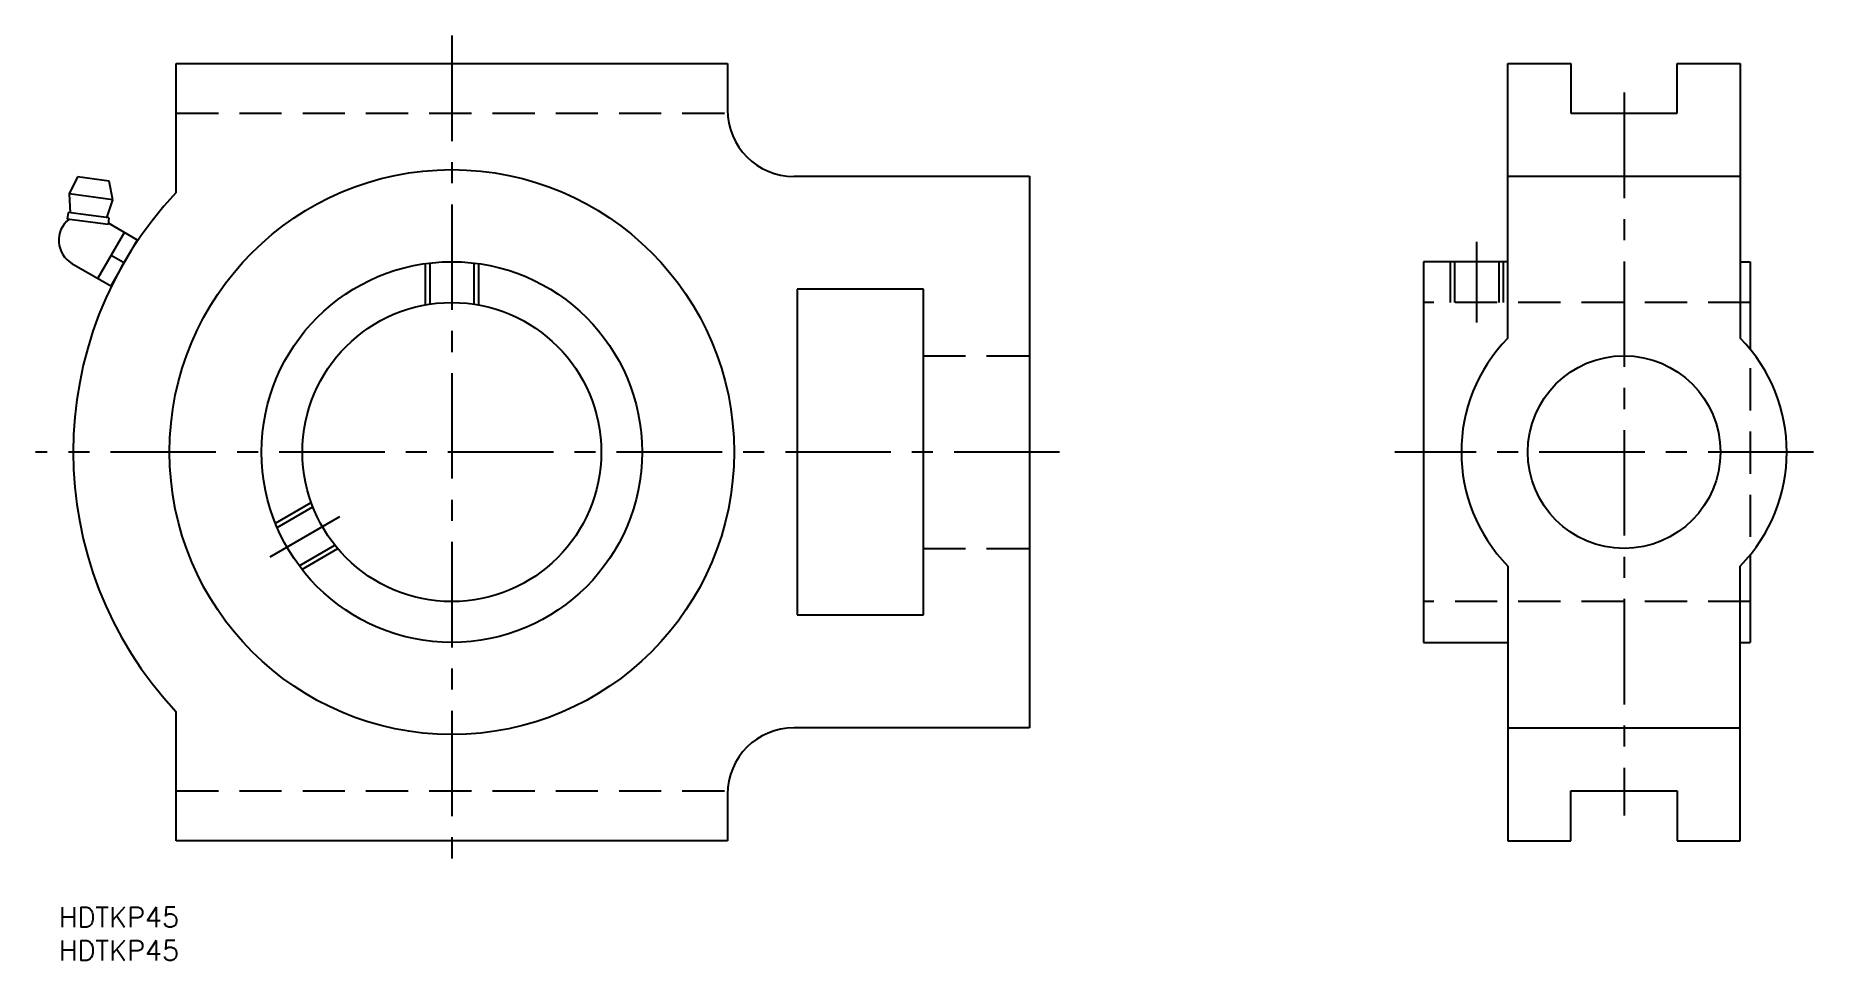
# Model space of a CAD drawing. Extents: x -3 to 264, y -8 to 131.
import ezdxf

# ---------------------------------------------------------------- set-up
doc = ezdxf.new("R2010")
doc.units = 0
doc.header["$LTSCALE"] = 0.5
doc.linetypes.add('CENTER', pattern=[50.8, 31.75, -6.35, 6.35, -6.35])
doc.linetypes.add('DASHED', pattern=[19.05, 12.7, -6.35])
for name, color, linetype in [('MSM_CENTER', 1, 'CENTER'), ('MSM_CONTINUOUS', 7, 'CONTINUOUS'), ('MSM_DASHED', 4, 'DASHED'), ('MSM_PART_NUMBER', 7, 'CONTINUOUS')]:
    doc.layers.add(name, color=color, linetype=linetype)
doc.styles.get("Standard").update_dxf_attribs({"font": 'txt.shx', "height": 1, "bigfont": 'bigfont.shx'})

# ---------------------------------------------------------------- blocks, each defined once
blk = doc.blocks.new('*U2')
at = {"layer": 'MSM_PART_NUMBER'}
blk.add_text('HDTKP45', height=3, dxfattribs=at).set_placement((0, -3))
blk = doc.blocks.new('*U3')
at = {"layer": 'MSM_PART_NUMBER'}
blk.add_text('HDTKP45', height=3, dxfattribs=at).set_placement((0, -8))

msp = doc.modelspace()

# ---------------------------------------------------------------- linework, layer by layer
at = {"layer": 'MSM_CENTER'}
for p, q in [((59.19, 131.18), (59.19, 5.82)), ((235.69, 122.6), (235.69, 13.8)), ((213.49, 100.15), (213.49, 88)), ((150.68, 68.5), (-3.49, 68.5)), ((264.2, 68.5), (201.15, 68.5)), ((42.3, 58.75), (31.78, 52.67))]:
    msp.add_line(p, q, dxfattribs=at)
at = {"layer": 'MSM_CONTINUOUS'}
for p, q in [((17.69, 127), (100.69, 127)), ((17.69, 107.57), (17.69, 127)), ((100.69, 127), (100.69, 120)), ((218.19, 127), (227.69, 127)), ((218.19, 85.65), (218.19, 127)), ((227.69, 127), (227.69, 119.5)), ((243.69, 127), (253.19, 127)), ((243.69, 119.5), (243.69, 127)), ((253.19, 127), (253.19, 85.65)), ((227.69, 119.5), (243.69, 119.5)), ((2.83, 109.9), (1.59, 107.34)), ((7.59, 109.27), (2.83, 109.9)), ((110.7, 110), (146.19, 110)), ((146.19, 110), (146.19, 27)), ((218.19, 110), (253.19, 110)), ((1.59, 107.34), (1.72, 104.5)), ((8.13, 106.48), (1.59, 107.34)), ((8.13, 106.48), (7.59, 109.27)), ((1.42, 104.54), (1.29, 103.55)), ((7.57, 103.73), (1.42, 104.54)), ((7.27, 103.77), (8.13, 106.48)), ((7.44, 102.74), (1.29, 103.55)), ((7.57, 103.73), (7.44, 102.74)), ((7.47, 102.98), (11.83, 100.46)), ((9.9, 101.58), (5.9, 94.65)), ((11.83, 100.46), (7.83, 93.54)), ((2, 96.9), (7.83, 93.54)), ((7.9, 98.11), (9.63, 97.11)), ((205.49, 97.15), (205.49, 39.85)), ((218.19, 97.15), (205.49, 97.15)), ((253.19, 97.15), (254.69, 97.15)), ((254.69, 97.15), (254.69, 83.97)), ((111.19, 93), (111.19, 44)), ((130.19, 93), (111.19, 93)), ((130.19, 44), (130.19, 93)), ((218.19, 51.35), (218.19, 10)), ((253.19, 10), (253.19, 51.35)), ((254.69, 53.03), (254.69, 39.85)), ((111.19, 44), (130.19, 44)), ((205.49, 39.85), (218.19, 39.85)), ((253.19, 39.85), (254.69, 39.85)), ((17.69, 10), (17.69, 29.43)), ((146.19, 27), (110.7, 27)), ((218.19, 27), (253.19, 27)), ((100.69, 17), (100.69, 10)), ((227.69, 17.5), (243.69, 17.5)), ((227.69, 10), (227.69, 17.5)), ((243.69, 17.5), (243.69, 10)), ((100.69, 10), (17.69, 10)), ((218.19, 10), (227.69, 10)), ((243.69, 10), (253.19, 10))]:
    msp.add_line(p, q, dxfattribs=at)
for centre, radius in [((59.19, 68.5), 42.5), ((59.19, 68.5), 28.65), ((59.19, 68.5), 22.5), ((235.69, 68.5), 14.5)]:
    msp.add_circle(centre, radius, dxfattribs=at)
for centre, radius, start, end in [((110.7, 120), 10.01, 180, 270), ((59.19, 68.5), 57, 136.7249, 223.2751), ((4, 100.36), 4, 128.073, 240.0002), ((235.69, 68.5), 24.5, 135.5847, 224.4153), ((235.69, 68.5), 24.5, 315.5847, 44.4153), ((110.7, 17), 10.01, 90, 180)]:
    msp.add_arc(centre, radius, start, end, dxfattribs=at)
at = {"layer": 'MSM_DASHED'}
for p, q in [((17.69, 119.5), (100.69, 119.5)), ((55.19, 96.87), (55.19, 90.64)), ((55.87, 96.96), (55.87, 90.75)), ((62.51, 96.96), (62.51, 90.75)), ((63.19, 96.87), (63.19, 90.64)), ((209.49, 97.15), (209.49, 91)), ((210.17, 97.15), (210.17, 91)), ((216.81, 97.15), (216.81, 91)), ((217.49, 97.15), (217.49, 91)), ((254.69, 91), (205.49, 91)), ((130.19, 83), (146.19, 83)), ((254.69, 81.12), (254.69, 55.67)), ((32.62, 57.78), (38.02, 60.89)), ((32.89, 57.15), (38.26, 60.25)), ((36.21, 51.39), (41.58, 54.5)), ((36.62, 50.85), (42.02, 53.97)), ((130.19, 54), (146.19, 54)), ((254.69, 46), (205.49, 46)), ((17.69, 17.5), (100.69, 17.5))]:
    msp.add_line(p, q, dxfattribs=at)

# ---------------------------------------------------------------- block references
at = {"layer": 'MSM_CONTINUOUS'}
for name in ['*U2', '*U3']:
    msp.add_blockref(name, (0, 0), dxfattribs=at)

doc.saveas('drawing.dxf')
